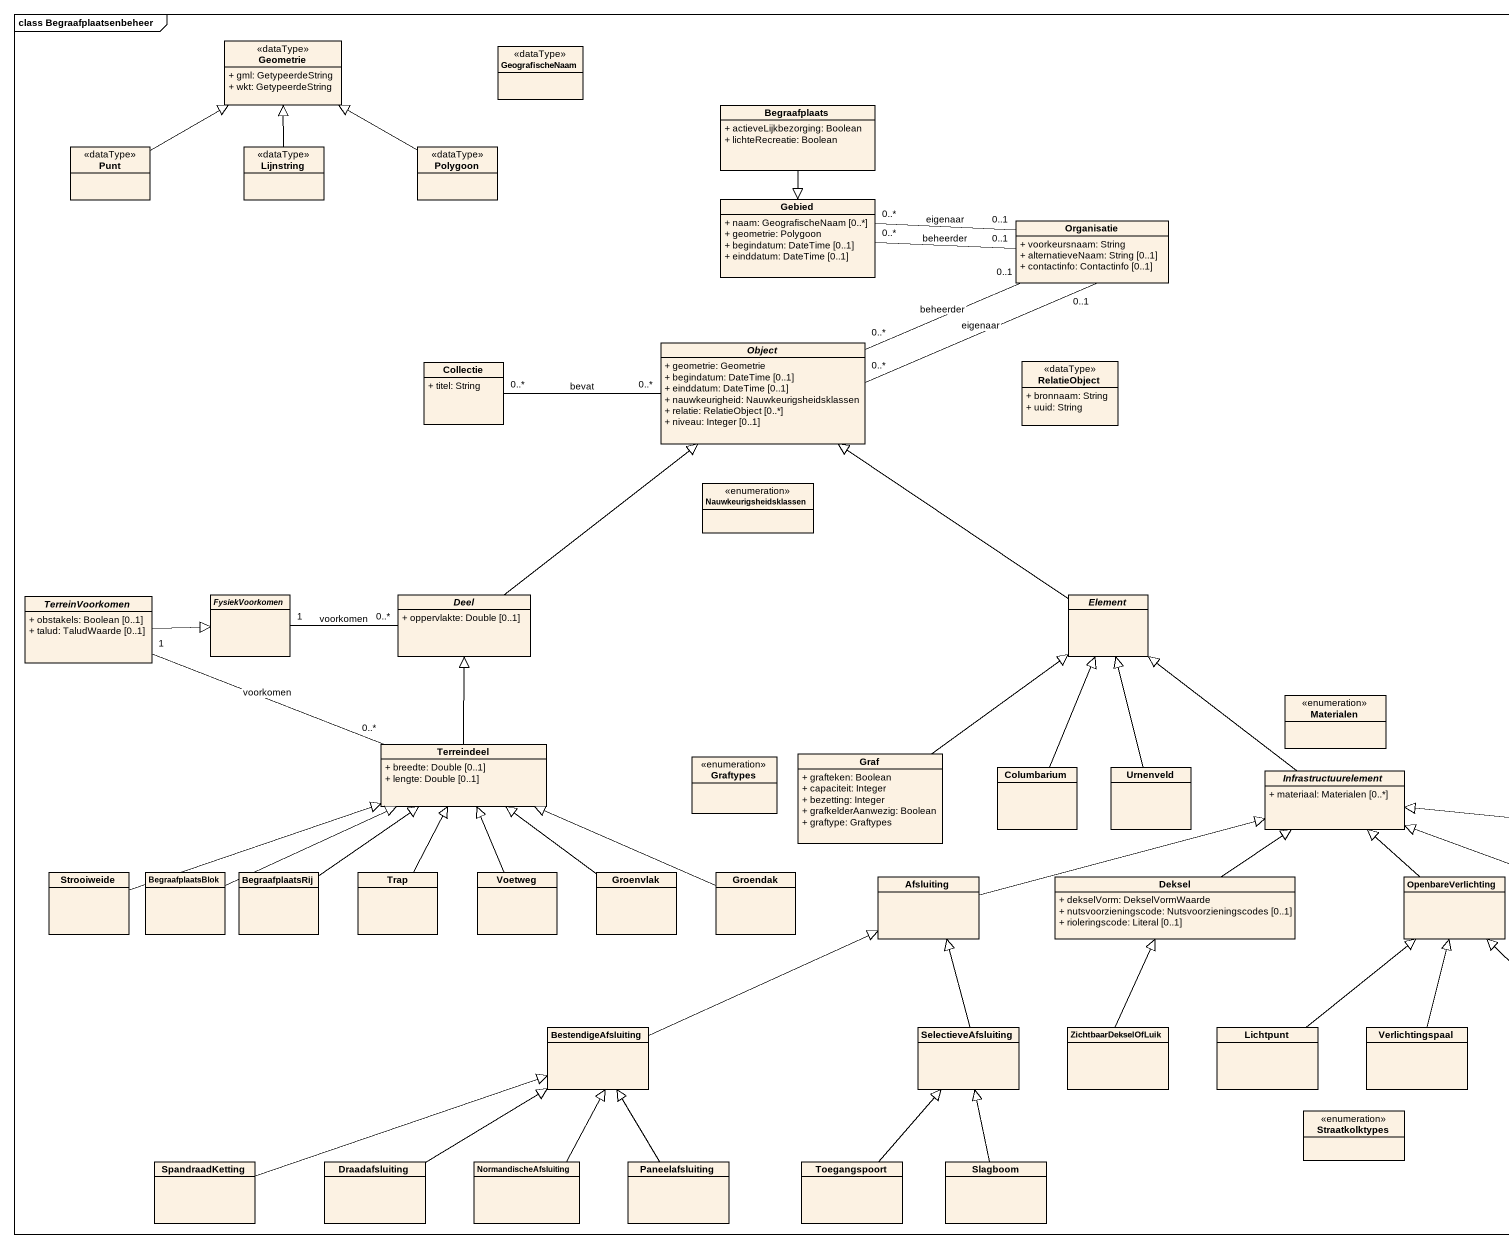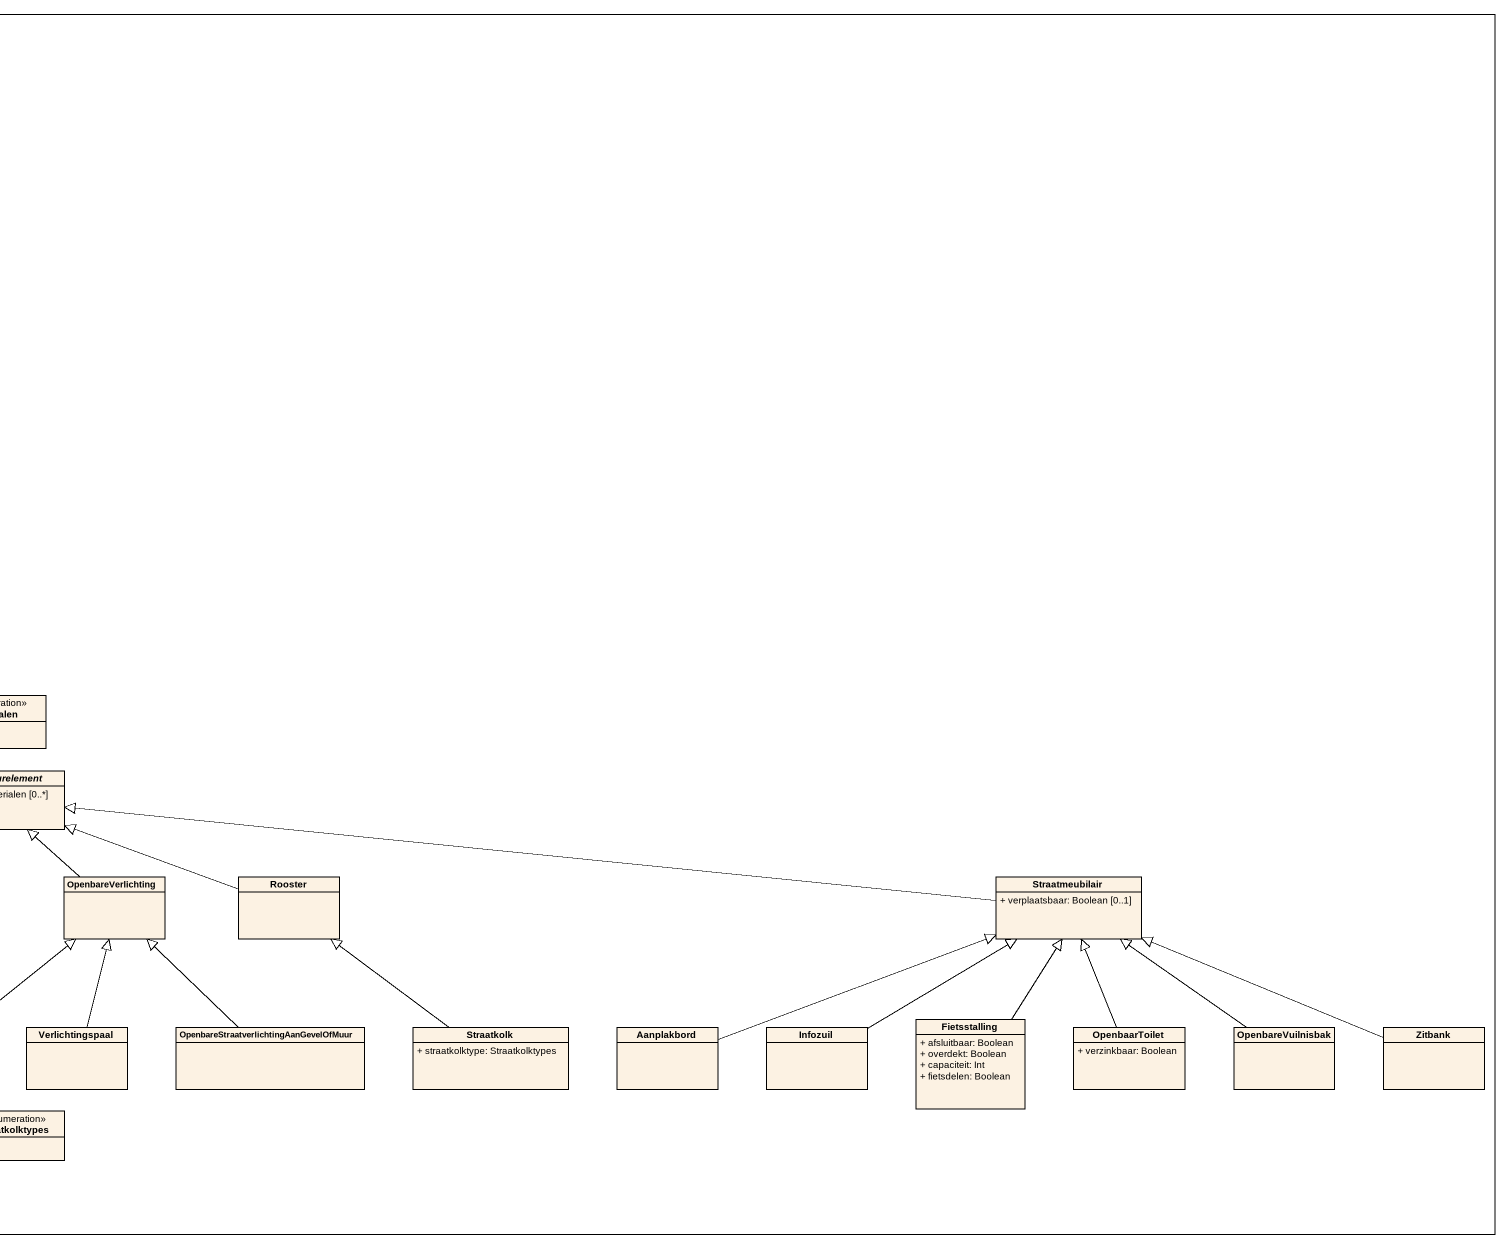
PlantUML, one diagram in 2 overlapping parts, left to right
@startuml
mainframe class Begraafplaatsenbeheer
hide circle
hide empty members
skinparam classAttributeIconSize 0
class Geometrie <<dataType>> {
  + gml: GetypeerdeString
  + wkt: GetypeerdeString
}
class GeografischeNaam <<dataType>>
class Begraafplaats {
  + actieveLijkbezorging: Boolean
  + lichteRecreatie: Boolean
}
class Punt <<dataType>>
class Lijnstring <<dataType>>
class Polygoon <<dataType>>
class Gebied {
  + naam: GeografischeNaam [0..*]
  + geometrie: Polygoon
  + begindatum: DateTime [0..1]
  + einddatum: DateTime [0..1]
}
class Organisatie {
  + voorkeursnaam: String
  + alternatieveNaam: String [0..1]
  + contactinfo: Contactinfo [0..1]
}
abstract class "Object" as Object_ #FCF2E3 {
  + geometrie: Geometrie
  + begindatum: DateTime [0..1]
  + einddatum: DateTime [0..1]
  + nauwkeurigheid: Nauwkeurigsheidsklassen
  + relatie: RelatieObject [0..*]
  + niveau: Integer [0..1]
}
class Collectie {
  + titel: String
}
class RelatieObject <<dataType>> {
  + bronnaam: String
  + uuid: String
}
enum Nauwkeurigsheidsklassen
abstract class TerreinVoorkomen {
  + obstakels: Boolean [0..1]
  + talud: TaludWaarde [0..1]
}
abstract class FysiekVoorkomen
abstract class Deel {
  + oppervlakte: Double [0..1]
}
abstract class Element
enum Materialen
class Terreindeel {
  + breedte: Double [0..1]
  + lengte: Double [0..1]
}
enum Graftypes
class Graf {
  + grafteken: Boolean
  + capaciteit: Integer
  + bezetting: Integer
  + grafkelderAanwezig: Boolean
  + graftype: Graftypes
}
class Columbarium
class Urnenveld
abstract class Infrastructuurelement {
  + materiaal: Materialen [0..*]
}
class Strooiweide
class BegraafplaatsBlok
class BegraafplaatsRij
class Trap
class Voetweg
class Groenvlak
class Groendak
class Afsluiting
class Deksel {
  + dekselVorm: DekselVormWaarde
  + nutsvoorzieningscode: Nutsvoorzieningscodes [0..1]
  + rioleringscode: Literal [0..1]
}
class OpenbareVerlichting
class Rooster
class Straatmeubilair {
  + verplaatsbaar: Boolean [0..1]
}
class BestendigeAfsluiting
class SelectieveAfsluiting
class ZichtbaarDekselOfLuik
class Lichtpunt
class Verlichtingspaal
class "OpenbareStraatverlichtingAanGevelOfMuur" as OpenbareStraatverlichtingAan
class Straatkolk {
  + straatkolktype: Straatkolktypes
}
class Aanplakbord
class Infozuil
class Fietsstalling {
  + afsluitbaar: Boolean
  + overdekt: Boolean
  + capaciteit: Int
  + fietsdelen: Boolean
}
class OpenbaarToilet {
  + verzinkbaar: Boolean
}
class OpenbareVuilnisbak
class Zitbank
enum Straatkolktypes
class SpandraadKetting
class Draadafsluiting
class NormandischeAfsluiting
class Paneelafsluiting
class Toegangspoort
class Slagboom
Begraafplaats --|> Gebied
Punt -right-|> Geometrie
Lijnstring -up-|> Geometrie
Polygoon -left-|> Geometrie
Gebied "0..*" -right- "0..1" Organisatie : eigenaar
Gebied "0..*" -right- "0..1" Organisatie : beheerder
Object_ "0..*" -right- "0..1" Organisatie : eigenaar
Object_ "0..*" -right- "0..1" Organisatie : beheerder
Collectie "0..*" -right- "0..*" Object_ : bevat
TerreinVoorkomen -right-|> FysiekVoorkomen
Deel -up-|> Object_
Deel "0..*" -left- "1" FysiekVoorkomen : voorkomen
Element -up-|> Object_
Terreindeel "0..*" -left- "1" TerreinVoorkomen : voorkomen
Terreindeel -up-|> Deel
Graf -up-|> Element
Columbarium -up-|> Element
Urnenveld -up-|> Element
Infrastructuurelement -up-|> Element
Strooiweide -right-|> Terreindeel
BegraafplaatsBlok -right-|> Terreindeel
BegraafplaatsRij -up-|> Terreindeel
Trap -up-|> Terreindeel
Voetweg -up-|> Terreindeel
Groenvlak -up-|> Terreindeel
Groendak -left-|> Terreindeel
Afsluiting -right-|> Infrastructuurelement
Deksel -up-|> Infrastructuurelement
OpenbareVerlichting -up-|> Infrastructuurelement
Rooster -left-|> Infrastructuurelement
Straatmeubilair -left-|> Infrastructuurelement
BestendigeAfsluiting -right-|> Afsluiting
SelectieveAfsluiting -up-|> Afsluiting
ZichtbaarDekselOfLuik -up-|> Deksel
Lichtpunt -up-|> OpenbareVerlichting
Verlichtingspaal -up-|> OpenbareVerlichting
OpenbareStraatverlichtingAan -up-|> OpenbareVerlichting
Straatkolk -up-|> Rooster
Aanplakbord -right-|> Straatmeubilair
Infozuil -right-|> Straatmeubilair
Fietsstalling -up-|> Straatmeubilair
OpenbaarToilet -up-|> Straatmeubilair
OpenbareVuilnisbak -up-|> Straatmeubilair
Zitbank -left-|> Straatmeubilair
SpandraadKetting -right-|> BestendigeAfsluiting
Draadafsluiting -up-|> BestendigeAfsluiting
NormandischeAfsluiting -up-|> BestendigeAfsluiting
Paneelafsluiting -up-|> BestendigeAfsluiting
Toegangspoort -up-|> SelectieveAfsluiting
Slagboom -up-|> SelectieveAfsluiting
@enduml
